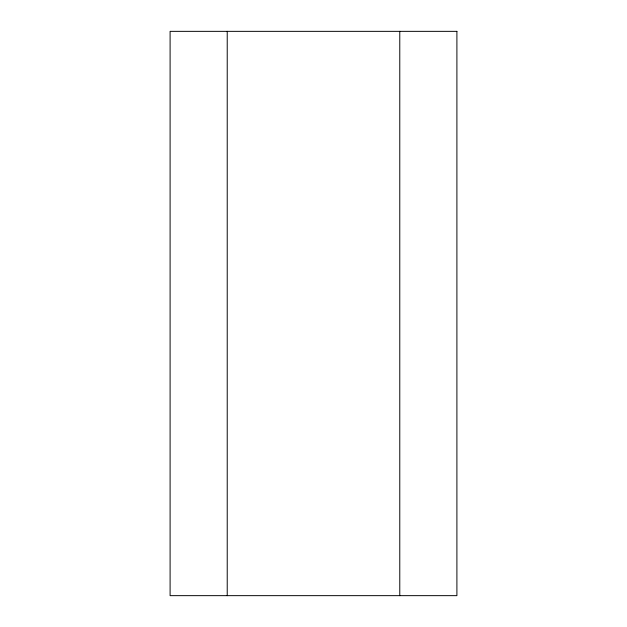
<?xml version="1.0" encoding="UTF-8"?>
<svg xmlns="http://www.w3.org/2000/svg" width="627" height="627" viewBox="0 0 627 627"><rect width="100%" height="100%" fill="white"/><g stroke="black" fill="none" stroke-linecap="round" stroke-linejoin="round"><path stroke-width="0.94" d="M399.775 31.35L399.775 595.65M227.225 31.35L227.225 595.65M456.903 31.35L170.097 31.35L170.097 595.65L456.903 595.65L456.903 31.35"/></g></svg>
